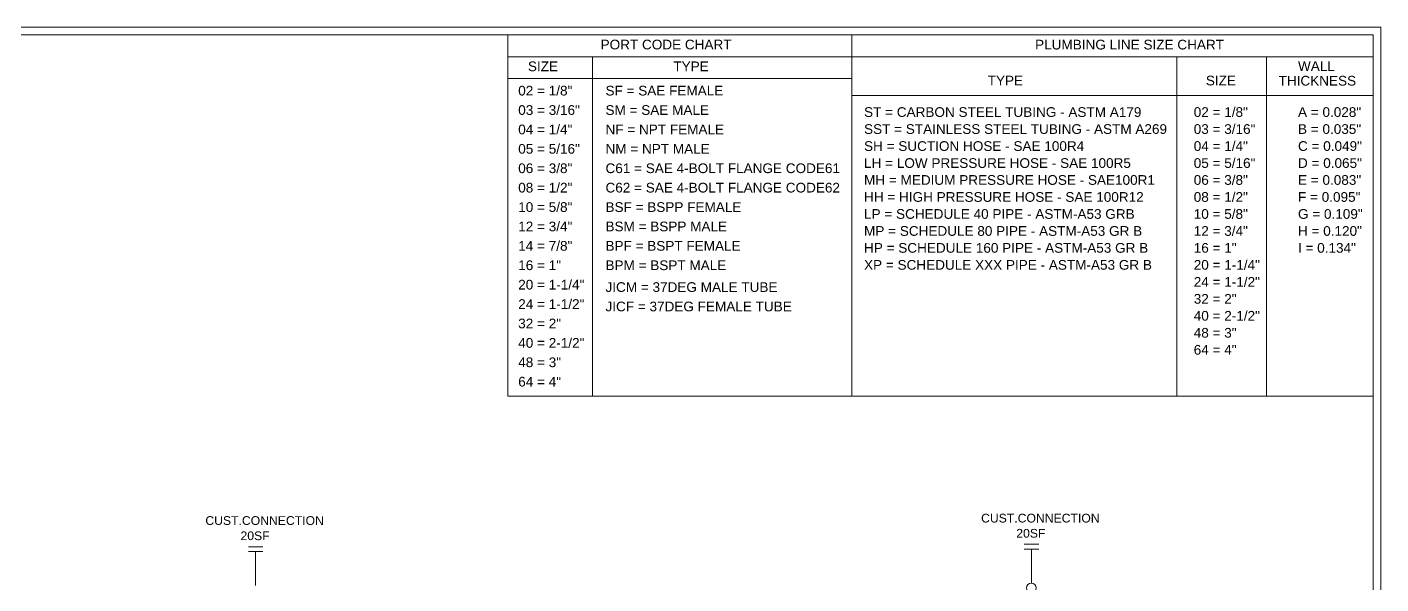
# Paper-space layout 'SHT01' of a CAD drawing. Header units: inches. Extents: x -12.2 to 20.7, y -5.9 to 15.1.
# Drawn here: x 3.22 to 20.67, y 7.95 to 15.13 of the extents above; entities that cross this region are included whole.
import ezdxf

# ---------------------------------------------------------------- set-up
doc = ezdxf.new("R2010")
doc.units = ezdxf.units.IN
doc.header["$MEASUREMENT"] = 0
doc.layers.get('0').update_dxf_attribs({"lineweight": 18})
for name, color, linetype, lineweight in [('JMG-BORDER', 4, 'Continuous', 18), ('JMG-TITLEBLOCK', 4, 'Continuous', 18), ('Return Line', 140, 'Continuous', 18), ('Supply Line', 1, 'Continuous', 18), ('Text', 255, 'Continuous', 18)]:
    doc.layers.add(name, color=color, linetype=linetype, lineweight=lineweight)
doc.styles.add('Arial', font='ARIAL.TTF', dxfattribs={"height": 0.125})

# ---------------------------------------------------------------- blocks, each defined once
blk = doc.blocks.new('JMG BORDER')
at = {"layer": 'JMG-BORDER'}
for p, q in [((32.915, 21), (0, 21)), ((32.815, 20.9), (0.1, 20.9))]:
    blk.add_line(p, q, dxfattribs=at)
at = {"layer": 'JMG-BORDER', "linetype": 'Continuous', "lineweight": 20}
blk.add_line((32.915, 0), (32.915, 21), dxfattribs=at)
at = {"layer": 'JMG-BORDER', "lineweight": 20}
blk.add_line((32.815, 0.1), (32.815, 20.901), dxfattribs=at)
blk = doc.blocks.new('TUBE_SIZE_CHART')
at = {"layer": 'Text', "style": 'Arial'}
for s, p in [('PLUMBING LINE SIZE CHART', (2.361, -0.188)), ('WALL', (5.75, -0.465)), ('TYPE', (1.75, -0.651)), ('SIZE', (4.562, -0.651)), ('THICKNESS', (5.5, -0.653)), ('ST = CARBON STEEL TUBING - ASTM A179', (0.156, -1.057)), ('02 = 1/8"', (4.406, -1.057)), ('A = 0.028"', (5.75, -1.057)), ('SST = STAINLESS STEEL TUBING - ASTM A269', (0.156, -1.276)), ('03 = 3/16"', (4.406, -1.276)), ('B = 0.035"', (5.75, -1.276)), ('SH = SUCTION HOSE - SAE 100R4', (0.156, -1.495)), ('04 = 1/4"', (4.406, -1.495)), ('C = 0.049"', (5.75, -1.495)), ('LH = LOW PRESSURE HOSE - SAE 100R5', (0.156, -1.714)), ('05 = 5/16"', (4.406, -1.714)), ('D = 0.065"', (5.75, -1.714)), ('MH = MEDIUM PRESSURE HOSE - SAE100R1', (0.156, -1.932)), ('06 = 3/8"', (4.406, -1.932)), ('E = 0.083"', (5.75, -1.932)), ('HH = HIGH PRESSURE HOSE - SAE 100R12', (0.156, -2.151)), ('08 = 1/2"', (4.406, -2.151)), ('F = 0.095"', (5.75, -2.151)), ('LP = SCHEDULE 40 PIPE - ASTM-A53 GRB', (0.156, -2.37)), ('10 = 5/8"', (4.406, -2.37)), ('G = 0.109"', (5.75, -2.37)), ('MP = SCHEDULE 80 PIPE - ASTM-A53 GR B', (0.156, -2.589)), ('12 = 3/4"', (4.406, -2.589)), ('H = 0.120"', (5.75, -2.589)), ('HP = SCHEDULE 160 PIPE - ASTM-A53 GR B', (0.156, -2.807)), ('16 = 1"', (4.406, -2.807)), ('I = 0.134"', (5.75, -2.807)), ('XP = SCHEDULE XXX PIPE - ASTM-A53 GR B', (0.156, -3.026)), ('20 = 1-1/4"', (4.406, -3.026)), ('24 = 1-1/2"', (4.406, -3.245)), ('32 = 2"', (4.406, -3.464)), ('40 = 2-1/2"', (4.406, -3.682)), ('48 = 3"', (4.406, -3.901)), ('64 = 4"', (4.406, -4.12))]:
    blk.add_text(s, height=0.125, dxfattribs=at).set_placement(p)
blk = doc.blocks.new('linesizechart')
at = {"layer": 'JMG-TITLEBLOCK'}
for p, q in [((0, 0), (6.719, 0)), ((0, 0), (0, -4.656)), ((6.719, 0), (6.719, -4.656)), ((0, -0.281), (6.719, -0.281)), ((4.188, -0.281), (4.188, -4.656)), ((5.344, -0.281), (5.344, -4.656)), ((0, -0.779), (6.719, -0.779)), ((0, -4.656), (6.719, -4.656))]:
    blk.add_line(p, q, dxfattribs=at)
blk.add_blockref('TUBE_SIZE_CHART', (0, 0))

psp = doc.layouts.new('SHT01')

# ---------------------------------------------------------------- linework, layer by layer
for p, q in [((6.069, 8.432), (6.257, 8.432)), ((16.069, 8.464), (16.257, 8.464)), ((16.069, 8.401), (16.257, 8.401)), ((6.069, 8.37), (6.257, 8.37))]:
    psp.add_line(p, q)
psp.add_circle((16.163, 7.901), 0.0625)
at = {"layer": 'JMG-TITLEBLOCK'}
for p, q in [((9.413, 15.027), (13.85, 15.027)), ((9.413, 10.371), (9.413, 15.027)), ((13.85, 15.027), (13.85, 10.371)), ((9.413, 14.746), (13.85, 14.746)), ((10.507, 14.746), (10.507, 10.371)), ((9.413, 14.465), (13.85, 14.465)), ((9.413, 10.371), (13.85, 10.371))]:
    psp.add_line(p, q, dxfattribs=at)
at = {"layer": 'Return Line', "linetype": 'Continuous', "lineweight": 13}
psp.add_line((6.163, 8.37), (6.163, 7.932), dxfattribs=at)
at = {"layer": 'Supply Line'}
psp.add_line((16.163, 8.401), (16.163, 7.964), dxfattribs=at)

# ---------------------------------------------------------------- block references
psp.add_blockref('linesizechart', (13.85, 15.027))
at = {"layer": 'JMG-TITLEBLOCK'}
psp.add_blockref('JMG BORDER', (-12.246, -5.873), dxfattribs=at)

# ---------------------------------------------------------------- texts
at = {"layer": 'Text', "style": 'Arial'}
for s, height, p in [('PORT CODE CHART', 0.125, (10.61, 14.84)), ('SIZE', 0.125, (9.673, 14.559)), ('TYPE', 0.125, (11.548, 14.559)), ('02 = 1/8"', 0.125, (9.548, 14.246)), ('SF = SAE FEMALE', 0.125, (10.673, 14.246)), ('03 = 3/16"', 0.125, (9.548, 13.996)), ('SM = SAE MALE', 0.125, (10.673, 13.996)), ('04 = 1/4"', 0.125, (9.548, 13.746)), ('NF = NPT FEMALE', 0.125, (10.673, 13.746)), ('05 = 5/16"', 0.125, (9.548, 13.496)), ('NM = NPT MALE', 0.125, (10.673, 13.496)), ('06 = 3/8"', 0.125, (9.548, 13.246)), ('C61 = SAE 4-BOLT FLANGE CODE61', 0.125, (10.673, 13.246)), ('08 = 1/2"', 0.125, (9.548, 12.996)), ('C62 = SAE 4-BOLT FLANGE CODE62', 0.125, (10.673, 12.996)), ('10 = 5/8"', 0.125, (9.548, 12.746)), ('BSF = BSPP FEMALE', 0.125, (10.673, 12.746)), ('12 = 3/4"', 0.125, (9.548, 12.496)), ('BSM = BSPP MALE', 0.125, (10.673, 12.496)), ('14 = 7/8"', 0.125, (9.548, 12.246)), ('BPF = BSPT FEMALE', 0.125, (10.673, 12.246)), ('16 = 1"', 0.125, (9.548, 11.996)), ('BPM = BSPT MALE', 0.125, (10.673, 11.996)), ('20 = 1-1/4"', 0.125, (9.548, 11.746)), ('JICM = 37DEG MALE TUBE', 0.125, (10.673, 11.715)), ('24 = 1-1/2"', 0.125, (9.548, 11.496)), ('JICF = 37DEG FEMALE TUBE', 0.125, (10.673, 11.465)), ('32 = 2"', 0.125, (9.548, 11.246)), ('40 = 2-1/2"', 0.125, (9.548, 10.996)), ('48 = 3"', 0.125, (9.548, 10.746)), ('64 = 4"', 0.125, (9.548, 10.496)), ('CUST.CONNECTION', 0.1125, (5.515, 8.713)), ('CUST.CONNECTION', 0.1125, (15.515, 8.744)), ('20SF', 0.1125, (5.968, 8.517)), ('20SF', 0.1125, (15.968, 8.549))]:
    psp.add_text(s, height=height, dxfattribs=at).set_placement(p)

doc.saveas('drawing.dxf')
